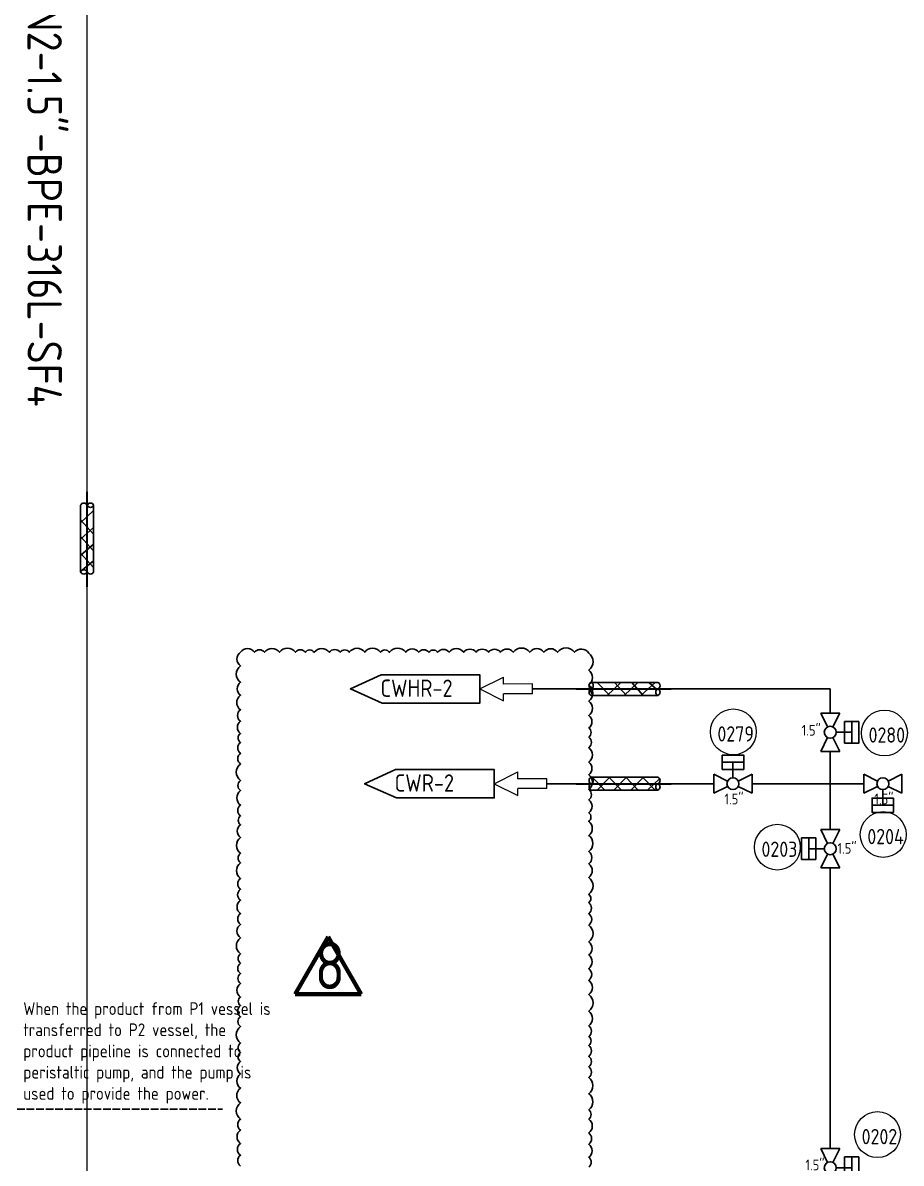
# Model space of a CAD drawing. Header units: millimetres. Extents: x -68339142 to 208, y -167 to 82456658.
# Drawn here: x -68334766 to -68334077, y 82448268 to 82449163 of the extents above; entities that cross this region are included whole.
import ezdxf

# ---------------------------------------------------------------- set-up
doc = ezdxf.new("R2010")
doc.units = ezdxf.units.MM
doc.header["$MEASUREMENT"] = 0
doc.linetypes.add('AM_ISO02W050', pattern=[7.5, 6, -1.5])
doc.layers.add('Modle', color=161, linetype='Continuous', lineweight=70)
doc.layers.add('冷冻水出', color=52, linetype='Continuous')
doc.layers.add('药液', color=210, linetype='Continuous')
doc.styles.get("Standard").update_dxf_attribs({"font": 'gbenor.shx', "bigfont": 'gbcbig.shx'})

# ---------------------------------------------------------------- blocks, each defined once
blk = doc.blocks.new('*U504')
at = {"color": 0}
for p, q in [((-5.625001017146591, 11.24999895703604), (5.624998982853411, 11.24999895703604)), ((-1.572236313827035, 3.144469550375107), (-5.625001017146591, 11.24999895703604)), ((5.624998982853411, 11.24999895703604), (1.572234279533859, 3.144469550375108)), ((-16.87500101714659, -6.328126042963964), (-16.87500101714659, 6.328123957036039)), ((-12.65625101714659, -6.328126042963963), (-12.65625101714659, 6.32812395703604)), ((-8.437501017146591, 6.328123957036041), (-8.437501017146587, -6.328126042963962)), ((-8.437501017146587, -6.328126042963962), (-16.87500101714659, -6.328126042963964)), ((-3.515626017146588, -1.042963959533433e-06), (-12.65625101714659, -1.042963961563059e-06)), ((-1.572236313827034, -3.144471636324853), (-5.625001017146586, -11.25000104296396)), ((5.624998982853416, -11.25000104296396), (1.57223427953386, -3.144471636324852)), ((-5.625001017146586, -11.25000104296396), (5.624998982853416, -11.25000104296396))]:
    blk.add_line(p, q, dxfattribs=at)
blk.add_lwpolyline([(-8.437501017146591, 6.328123957036041), (-8.437501017146591, 6.328123957036041), (-16.87500101714659, 6.328123957036039), (-16.87500101714659, 6.328123957036039)], close=True, dxfattribs=at)
at = {"color": 1, "linetype": 'ByBlock', "lineweight": 9}
blk.add_circle((-31.18186417567975, 0.8989626075455348), 13.5, dxfattribs=at)
at = {"color": 0}
blk.add_circle((-1.01714658740093e-06, -1.042963958752807e-06), 3.515625000000001, dxfattribs=at)
at = {"color": 1, "linetype": 'ByBlock', "lineweight": 9}
for tag, p, height, flags in [('YQJ_CODE', (-38.17892125437746, 3.308007089355396), 9, 2), ('YQJ_ITEMID', (12.30389252496513, -9.268028050291264), 5, 1), ('YQJ_CLASS_NAME', (12.34145168959367, -15.0460218663336), 5, 1), ('品牌', (13.51525420045436, -20.57112130539599), 5, 1), ('供电电源', (13.40854493904772, -26.41575940861708), 5, 1), ('控制方式', (13.72867290480644, -33.13547494261206), 5, 1), ('输出信号类型1', (14.1519754470537, -39.40720924178709), 5, 1), ('输出信号类型2', (13.98124049918988, -46.42557879951505), 5, 1)]:
    blk.add_attdef(tag, p, '', height=height, dxfattribs=dict(at, flags=flags))
for tag, p, height in [('YQJ_NO', (-40.54489489220049, -4.806441184833876), 9), ('尺寸', (4.241761262562116, -2.951056830529252), 6.3)]:
    blk.add_attdef(tag, p, '', height=height, dxfattribs=at)
blk = doc.blocks.new('*U508')
at = {"color": 0}
for p, q in [((-11.25000061545143, -5.625000213756273), (-11.25000061545143, 5.624999786243731)), ((-11.25000061545143, 5.624999786243731), (-3.144471208790494, 1.57223508292418)), ((11.24999938454858, 5.624999786243741), (3.144469977909467, 1.572235082924182)), ((11.24999938454858, -5.625000213756262), (11.24999938454858, 5.624999786243741)), ((-3.144471208790492, -1.572235510436714), (-11.25000061545143, -5.625000213756273)), ((-6.154514251899092e-07, -3.515625213756267), (-6.154514212352468e-07, -12.65625021375627)), ((3.144469977909468, -1.572235510436712), (11.24999938454858, -5.625000213756262)), ((-6.328125615451426, -8.437500213756271), (6.328124384548579, -8.437500213756266)), ((6.32812438454858, -12.65625021375627), (-6.328125615451424, -12.65625021375627)), ((6.328124384548579, -8.437500213756266), (6.328124384548582, -16.87500021375627)), ((6.328124384548582, -16.87500021375627), (-6.328125615451422, -16.87500021375627))]:
    blk.add_line(p, q, dxfattribs=at)
blk.add_lwpolyline([(-6.328125615451426, -8.437500213756271), (-6.328125615451426, -8.437500213756271), (-6.328125615451422, -16.87500021375627), (-6.328125615451422, -16.87500021375627)], close=True, dxfattribs=at)
blk.add_circle((-6.154514267109332e-07, -2.137562660209368e-07), 3.515625000000001, dxfattribs=at)
at = {"color": 1, "linetype": 'ByBlock', "lineweight": 9}
blk.add_circle((0.2054200516825002, -29.9565379640162), 13.5, dxfattribs=at)
for tag, p, height in [('尺寸', (-5.000005023933328, -12.16242752630979), 6.3), ('YQJ_NO', (-9.15761066483824, -35.66194175639561), 9)]:
    blk.add_attdef(tag, p, '', height=height, dxfattribs=at)
for tag, p, height, flags in [('YQJ_ITEMID', (12.30389252496513, -9.268028050291264), 5, 1), ('YQJ_CLASS_NAME', (12.34145168959367, -15.0460218663336), 5, 1), ('YQJ_CODE', (-6.791637027015211, -27.54749348220634), 9, 2), ('品牌', (13.51525420045436, -20.57112130539599), 5, 1), ('供电电源', (13.40854493904772, -26.41575940861708), 5, 1), ('控制方式', (13.72867290480644, -33.13547494261206), 5, 1), ('输出信号类型1', (14.1519754470537, -39.40720924178709), 5, 1), ('输出信号类型2', (13.98124049918988, -46.42557879951505), 5, 1)]:
    blk.add_attdef(tag, p, '', height=height, dxfattribs=dict(at, flags=flags))
blk = doc.blocks.new('*U249')
at = {"color": 0}
for p, q in [((5.624998347017251, 11.2500002921007), (-5.62500165298275, 11.25000008377708)), ((-5.62500165298275, 11.25000008377708), (-1.572236799567799, 3.144470752185673)), ((1.572233793793094, 3.144470810413895), (5.624998347017251, 11.2500002921007)), ((3.515623555340869, 2.530400215108632e-07), (12.65624855534087, 4.223029615910394e-07)), ((8.437498438158832, 6.328125344181605), (16.87499843815883, 6.328125500424319)), ((8.437498672522903, -6.328124655818396), (8.437498438158832, 6.328125344181605)), ((12.65624843815883, 6.328125422302962), (12.6562486725229, -6.328124577697039)), ((16.87499843815883, 6.328125500424319), (16.87499867252291, -6.328124499575682)), ((-5.625001236335512, -11.24999991622292), (-1.572236683111356, -3.144470434514286)), ((1.572233910249538, -3.144470376286064), (5.624998763664489, -11.2499997078993)), ((5.624998763664489, -11.2499997078993), (-5.625001236335512, -11.24999991622292))]:
    blk.add_line(p, q, dxfattribs=at)
blk.add_lwpolyline([(8.437498672522903, -6.328124655818396), (8.437498672522903, -6.328124655818396), (16.87499867252291, -6.328124499575682), (16.87499867252291, -6.328124499575682)], close=True, dxfattribs=at)
at = {"color": 1, "linetype": 'ByBlock', "lineweight": 9}
blk.add_circle((27.81943893707833, 19.50005053176395), 13.5, dxfattribs=at)
at = {"color": 0}
blk.add_circle((-1.444659130839521e-06, 1.879388907107954e-07), 3.515625000000001, dxfattribs=at)
at = {"color": 1, "linetype": 'ByBlock', "lineweight": 9}
for tag, p, height, flags in [('YQJ_CODE', (20.82238185838062, 21.90909501357381), 9, 2), ('YQJ_ITEMID', (12.30389252496513, -9.268028050291264), 5, 1), ('YQJ_CLASS_NAME', (12.34145168959367, -15.0460218663336), 5, 1), ('品牌', (13.51525420045436, -20.57112130539599), 5, 1), ('供电电源', (13.40854493904772, -26.41575940861708), 5, 1), ('控制方式', (13.72867290480644, -33.13547494261206), 5, 1), ('输出信号类型1', (14.1519754470537, -39.40720924178709), 5, 1), ('输出信号类型2', (13.98124049918988, -46.42557879951505), 5, 1)]:
    blk.add_attdef(tag, p, '', height=height, dxfattribs=dict(at, flags=flags))
for tag, p, height in [('YQJ_NO', (18.4564082205576, 13.79464673938454), 9), ('尺寸', (-14.64195822867944, -1.527425564293926), 6.3)]:
    blk.add_attdef(tag, p, '', height=height, dxfattribs=at)
blk = doc.blocks.new('保温')
at = {"ltscale": 0.1}
h = blk.add_hatch(dxfattribs=at)
h.set_pattern_fill('ANSI37', scale=2.234399999999999)
h.set_pattern_definition([(44.99999999999997, (-813.4420348629722, 754.6356316621168), (-5.016371069229228, 5.016371069229224), []), (135, (-813.4420348629722, 754.6356316621168), (-5.016371069229229, -5.016371069229224), [])])
h.paths.add_polyline_path([(40.0281178516377, 3.910200000015001), (-2.934541498689214e-11, 3.910200000015001, -0.6525360622096348), (-2.934541498689214e-11, 1.610711564126176e-11, 0.652536062208393), (-2.934541498689214e-11, -3.910199999979604), (40.0281178516377, -3.910199999979604, -0.652536062207818), (40.0281178516377, 1.610711564126176e-11, 0.6525360622075519)])
at = {"color": 7, "lineweight": 35}
blk.add_line((-8.915646761219492, 1.909583602355269e-13), (47.98137530246434, 1.909583602355269e-13), dxfattribs=at)
at = {"color": 7}
for p, q in [((-2.934541498689214e-11, 3.910200000005452), (40.0281178516377, 3.910200000005452)), ((-2.934541498689214e-11, -3.910199999992337), (40.0281178516377, -3.910199999992337))]:
    blk.add_line(p, q, dxfattribs=at)
for centre, start, end in [((0.8601914965108648, 1.955100000004413), 113.7482053907326, 246.2517946092674), ((0.8601914965108648, -1.955099999991298), 113.7482053907326, 246.2517946092674), ((-0.8601914965695556, 1.955100000004413), 293.7482053907326, 66.25179460926744), ((40.88830934817791, -1.955099999991298), 113.7482053907326, 246.2517946092674), ((39.16792635509749, 1.955100000004413), 293.748205391198, 66.25179460880196), ((39.16792635509749, -1.955099999991298), 293.7482053907326, 66.25179460926744)]:
    blk.add_arc(centre, 2.135964751742607, start, end, dxfattribs=at)
blk = doc.blocks.new('*U507')
at = {"color": 0}
for p, q in [((5.624998116646401, 11.2500004072861), (-5.62500188335359, 11.24999996859165)), ((-5.62500188335359, 11.24999996859165), (-1.572236863958416, 3.144470719990364)), ((1.572233729402475, 3.144470842609191), (5.624998116646401, 11.2500004072861)), ((3.515623555340854, 3.250309025481322e-07), (12.65624855534085, 6.814701447058632e-07)), ((8.43749880210648, -6.328124483040272), (8.43749830857522, 6.328125516959721)), ((8.43749830857522, 6.328125516959721), (16.87499830857522, 6.32812584598056)), ((12.65624830857522, 6.328125681470141), (12.65624880210648, -6.328124318529852)), ((16.87499830857522, 6.32812584598056), (16.87499880210648, -6.328124154019433)), ((-5.625001005964687, -11.25000003140833), (-1.572236618720762, -3.144470466709591)), ((1.572233974640129, -3.144470344090764), (5.624998994035304, -11.24999959271388)), ((5.624998994035304, -11.24999959271388), (-5.625001005964687, -11.25000003140833))]:
    blk.add_line(p, q, dxfattribs=at)
blk.add_lwpolyline([(8.43749880210648, -6.328124483040272), (8.43749880210648, -6.328124483040272), (16.87499880210648, -6.328124154019433), (16.87499880210648, -6.328124154019433)], close=True, dxfattribs=at)
at = {"color": 1, "linetype": 'ByBlock', "lineweight": 9}
blk.add_circle((31.90363526151694, -0.4136545403592393), 13.5, dxfattribs=at)
at = {"color": 0}
blk.add_circle((-1.44465914344237e-06, 1.879388863336203e-07), 3.515625, dxfattribs=at)
at = {"color": 1, "linetype": 'ByBlock', "lineweight": 9}
for tag, p, height, flags in [('YQJ_CODE', (24.90657818281922, 1.995389941450622), 9, 2), ('YQJ_ITEMID', (12.30389252496513, -9.268028050291264), 5, 1), ('YQJ_CLASS_NAME', (12.34145168959367, -15.0460218663336), 5, 1), ('品牌', (13.51525420045436, -20.57112130539599), 5, 1), ('供电电源', (13.40854493904772, -26.41575940861708), 5, 1), ('控制方式', (13.72867290480644, -33.13547494261206), 5, 1), ('输出信号类型1', (14.1519754470537, -39.40720924178709), 5, 1), ('输出信号类型2', (13.98124049918988, -46.42557879951505), 5, 1)]:
    blk.add_attdef(tag, p, '', height=height, dxfattribs=dict(at, flags=flags))
for tag, p, height in [('尺寸', (-16.84864791576565, -1.950905511597059), 6.3), ('YQJ_NO', (22.5406045449962, -6.11905833273865), 9)]:
    blk.add_attdef(tag, p, '', height=height, dxfattribs=at)
blk = doc.blocks.new('*U503')
at = {"color": 0}
for p, q in [((-6.328127001872047, 8.437499242092862), (-6.328127157389817, 16.87499924209286)), ((-6.328127157389817, 16.87499924209286), (6.328122842610183, 16.87499947536952)), ((-6.328127079630932, 12.65624924209286), (6.328122920369068, 12.65624947536952)), ((6.328122998127953, 8.437499475369519), (-6.328127001872047, 8.437499242092862)), ((-1.911153347379865e-06, 3.515624358731191), (-2.079630932465969e-06, 12.65624935873119)), ((-3.144472468694195, 1.572234597453586), (-11.25000195003279, 5.624999151374163)), ((-11.25000195003279, 5.624999151374163), (-11.25000174267576, -5.625000848625837)), ((3.144468718005763, 1.572234713369688), (11.24999804996721, 5.624999566088219)), ((11.24999804996721, 5.624999566088219), (11.24999825732424, -5.625000433911781)), ((-11.25000174267576, -5.625000848625837), (-3.144472410736144, -1.572235995907307)), ((11.24999825732424, -5.625000433911781), (3.144468775963814, -1.572235879991205))]:
    blk.add_line(p, q, dxfattribs=at)
blk.add_lwpolyline([(6.328122998127953, 8.437499475369519), (6.328122998127953, 8.437499475369519), (6.328122842610183, 16.87499947536952), (6.328122842610183, 16.87499947536952)], close=True, dxfattribs=at)
at = {"color": 1, "linetype": 'ByBlock', "lineweight": 9}
blk.add_circle((0.2054200516825002, 30.51611819885856), 13.5, dxfattribs=at)
at = {"color": 0}
blk.add_circle((-1.846354276192901e-06, -6.412688094066486e-07), 3.515625, dxfattribs=at)
at = {"color": 1, "linetype": 'ByBlock', "lineweight": 9}
for tag, p, height, flags in [('YQJ_CODE', (-6.791637027015211, 32.92516268066841), 9, 2), ('YQJ_ITEMID', (12.30389252496513, -9.268028050291264), 5, 1), ('YQJ_CLASS_NAME', (12.34145168959367, -15.0460218663336), 5, 1), ('品牌', (13.51525420045436, -20.57112130539599), 5, 1), ('供电电源', (13.40854493904772, -26.41575940861708), 5, 1), ('控制方式', (13.72867290480644, -33.13547494261206), 5, 1), ('输出信号类型1', (14.1519754470537, -39.40720924178709), 5, 1), ('输出信号类型2', (13.98124049918988, -46.42557879951505), 5, 1)]:
    blk.add_attdef(tag, p, '', height=height, dxfattribs=dict(at, flags=flags))
for tag, p, height in [('YQJ_NO', (-9.15761066483824, 24.81071440647914), 9), ('尺寸', (-5.000005023933328, -12.16242752630979), 6.3)]:
    blk.add_attdef(tag, p, '', height=height, dxfattribs=at)
blk = doc.blocks.new('LINK_01')
at = {"color": 4}
blk.add_lwpolyline([(-155.1963151693344, 22.17599999904633), (-203.5289874076843, 0), (-153.4095621556044, -22.17600002884865), (0, -22.17600002884865), (0, 0), (0, 22.17599999904633), (-155.1963151693344, 22.17599999904633)], dxfattribs=at)
blk.add_attdef('ID', (-156.2860819548368, -12.39934265613556), '', height=27.2, dxfattribs=at)
blk = doc.blocks.new('Outlet_v1')
at = {"lineweight": 0}
for p, q in [((-82.58236396312714, -0.059980109333992), (-45.56606140732765, 18.48178987205029)), ((-45.55824129283428, 7.714886292815208), (-45.56606140732765, 18.48178987205029)), ((-0.005627408623695374, 7.747971475124359), (-45.55824129283428, 7.714886292815208)), ((0.00562739372253418, -7.747971460223198), (-0.005627408623695374, 7.747971475124359)), ((-82.58236396312714, -0.059980109333992), (-45.53916643559933, -18.54796020686626)), ((0.00562739372253418, -7.747971460223198), (-45.54698649048805, -7.781056627631187)), ((-45.53916643559933, -18.54796020686626), (-45.54698649048805, -7.781056627631187))]:
    blk.add_line(p, q, dxfattribs=at)

msp = doc.modelspace()

# ---------------------------------------------------------------- linework, layer by layer
at = {"color": 4, "linetype": 'AM_ISO02W050'}
msp.add_line((-68334770.7471709, 82448310.61077222), (-68334609.44075911, 82448310.61077222), dxfattribs=at)
msp.add_lwpolyline([(-68334321.96285728, 82448265.17592832, 0.52056705), (-68334321.96285728, 82448272.74838436, 0.52056705), (-68334321.96285728, 82448282.99588947, 0.52056705), (-68334321.96285728, 82448291.87677573, 0.52056705), (-68334321.96285728, 82448302.80850582, 0.52056705), (-68334321.96285728, 82448309.9565511, 0.52056705), (-68334321.96285728, 82448322.6872456, 0.52056705), (-68334321.96285728, 82448335.29484878, 0.52056705), (-68334321.96285728, 82448343.77289072, 0.52056705), (-68334321.96285728, 82448352.01207444, 0.52056705), (-68334321.96285728, 82448360.55094995, 0.52056705), (-68334321.96285728, 82448367.66766289, 0.52056705), (-68334321.96285728, 82448375.94265501, 0.52056705), (-68334321.96285728, 82448387.43287383, 0.52056705), (-68334321.96285728, 82448400.44210058, 0.52056705), (-68334321.96285728, 82448411.70098911, 0.52056705), (-68334321.96285728, 82448420.89397798, 0.52056705), (-68334321.96285728, 82448431.59030865, 0.52056705), (-68334321.96285728, 82448441.79040834, 0.52056705), (-68334321.96285728, 82448454.97664246, 0.52056705), (-68334321.96285728, 82448464.09760766, 0.52056705), (-68334321.96285728, 82448472.58093946, 0.52056705), (-68334321.96285728, 82448479.27303822, 0.52056705), (-68334321.96285728, 82448492.39518347, 0.52056705), (-68334321.96285728, 82448503.22498174, 0.52056705), (-68334321.96285728, 82448512.77422336, 0.52056705), (-68334321.96285728, 82448525.46565071, 0.52056705), (-68334321.96285728, 82448536.34651662, 0.52056705), (-68334321.96285728, 82448543.25794174, 0.52056705), (-68334321.96285728, 82448553.27187851, 0.52056705), (-68334321.96285728, 82448561.41950671, 0.52056705), (-68334321.96285728, 82448573.10138178, 0.52056705), (-68334321.96285728, 82448582.93709047, 0.52056705), (-68334321.96285728, 82448594.35589597, 0.52056705), (-68334321.96285728, 82448602.61461155, 0.52056705), (-68334321.96285728, 82448609.74882178, 0.52056705), (-68334321.96285728, 82448619.57883368, 0.52056705), (-68334321.96285728, 82448630.8255148, 0.52056705), (-68334321.96285728, 82448643.56597522, 0.52056705), (-68334321.96285728, 82448655.16443302, 0.52056705), (-68334321.96285728, 82448668.46175452, 0.52056705), (-68334333.12679914, 82448669.1410289, 0.52056705), (-68334346.35820064, 82448669.1410289, 0.52056705), (-68334357.15727696, 82448669.1410289, 0.52056705), (-68334368.29551563, 82448669.1410289, 0.52056705), (-68334381.2384155, 82448669.1410289, 0.52056705), (-68334391.11786738, 82448669.1410289, 0.52056705), (-68334400.68562356, 82448669.1410289, 0.52056705), (-68334410.38033673, 82448669.1410289, 0.52056705), (-68334420.05836646, 82448669.1410289, 0.52056705), (-68334431.54227813, 82448669.1410289, 0.52056705), (-68334440.46283844, 82448669.1410289, 0.52056705), (-68334447.47802648, 82448669.1410289, 0.52056705), (-68334455.42240141, 82448669.1410289, 0.52056705), (-68334465.65281616, 82448669.1410289, 0.52056705), (-68334478.3330534, 82448669.1410289, 0.52056705), (-68334485.4904577, 82448669.1410289, 0.52056705), (-68334497.82197009, 82448669.1410289, 0.52056705), (-68334509.89041293, 82448669.1410289, 0.52056705), (-68334517.0728424, 82448669.1410289, 0.52056705), (-68334525.63613272, 82448669.1410289, 0.52056705), (-68334537.46225859, 82448669.1410289, 0.52056705), (-68334544.5594397, 82448669.1410289, 0.52056705), (-68334552.17299399, 82448669.1410289, 0.52056705), (-68334564.72647767, 82448669.1410289, 0.52056705), (-68334576.55809689, 82448669.1410289, 0.52056705), (-68334584.23492621, 82448669.1410289, 0.52056705), (-68334595.32882886, 82448669.1410289, 0.52056705), (-68334595.32882886, 82448658.53340538, 0.52056705), (-68334595.32882886, 82448645.59477809, 0.52056705), (-68334595.32882886, 82448635.42356926, 0.52056705), (-68334595.32882886, 82448624.04423435, 0.52056705), (-68334595.32882886, 82448615.0890864, 0.52056705), (-68334595.32882886, 82448605.55022107, 0.52056705), (-68334595.32882886, 82448598.42882861, 0.52056705), (-68334595.32882886, 82448589.8590277, 0.52056705), (-68334595.32882886, 82448581.48149338, 0.52056705), (-68334595.32882886, 82448568.54327302, 0.52056705), (-68334595.32882886, 82448560.56492081, 0.52056705), (-68334595.32882886, 82448549.22729455, 0.52056705), (-68334595.32882886, 82448540.67702548, 0.52056705), (-68334595.32882886, 82448533.82907887, 0.52056705), (-68334595.32882886, 82448523.76855049, 0.52056705), (-68334595.32882886, 82448511.40204354, 0.52056705), (-68334595.32882886, 82448503.8959144, 0.52056705), (-68334595.32882886, 82448491.64415704, 0.52056705), (-68334595.32882886, 82448483.13580006, 0.52056705), (-68334595.32882886, 82448474.5027241, 0.52056705), (-68334595.32882886, 82448464.05135535, 0.52056705), (-68334595.32882886, 82448455.59671094, 0.52056705), (-68334595.32882886, 82448444.9679279, 0.52056705), (-68334595.32882886, 82448432.4244136, 0.52056705), (-68334595.32882886, 82448425.23588042, 0.52056705), (-68334595.32882886, 82448416.91734856, 0.52056705), (-68334595.32882886, 82448409.21915628, 0.52056705), (-68334595.32882886, 82448398.53116734, 0.52056705), (-68334595.32882886, 82448391.84334119, 0.52056705), (-68334595.32882886, 82448383.13071364, 0.52056705), (-68334595.32882886, 82448375.36049767, 0.52056705), (-68334595.32882886, 82448362.44038495, 0.52056705), (-68334595.32882886, 82448355.09274861, 0.52056705), (-68334595.32882886, 82448347.86169298, 0.52056705), (-68334595.32882886, 82448338.16881092, 0.52056705), (-68334595.32882886, 82448327.03219989, 0.52056705), (-68334595.32882886, 82448315.54442255, 0.52056705), (-68334595.32882886, 82448302.66317007, 0.52056705), (-68334595.32882886, 82448294.11798742, 0.52056705), (-68334595.32882886, 82448283.65074904, 0.52056705), (-68334595.32882886, 82448274.36783229, 0.52056705), (-68334595.32882886, 82448265.91908813, 0.52056705)], format="xyb")
at = {"layer": 'Modle'}
for p, q in [((-68334552.5061495, 82448400.82569101), (-68334526.58461535, 82448445.72310516)), ((-68334500.66308121, 82448400.82569101), (-68334526.58461535, 82448445.72310516)), ((-68334552.5061495, 82448400.82569101), (-68334500.66308121, 82448400.82569101))]:
    msp.add_line(p, q, dxfattribs=at)
at = {"layer": '冷冻水出'}
for p, q in [((-68334143.44259399, 82448640.41169088), (-68334366.01464252, 82448640.411691)), ((-68334143.44259399, 82448640.41169088), (-68334132.27806467, 82448640.41169089)), ((-68334132.27806467, 82448621.36450718), (-68334132.27806467, 82448640.41169088)), ((-68334132.27806467, 82448566.04553305), (-68334132.27806467, 82448591.3807375)), ((-68334223.70166837, 82448566.03107095), (-68334354.8501132, 82448566.03107095)), ((-68334105.99231829, 82448566.03107095), (-68334193.71789868, 82448566.03107095)), ((-68334132.27806467, 82448529.96654862), (-68334132.27806467, 82448566.03107095)), ((-68334132.27806467, 82448279.60210197), (-68334132.27806467, 82448499.98277894))]:
    msp.add_line(p, q, dxfattribs=at)
at = {"layer": '药液', "color": 6, "lineweight": 9}
msp.add_line((-68334715.73504989, 82448168.1714184), (-68334715.73504989, 82449202.39254516), dxfattribs=at)

# ---------------------------------------------------------------- block references
at = {"xscale": 1.3086931055, "yscale": 1.3086931055, "zscale": 1.3086931055, "rotation": 90}
msp.add_blockref('保温', (-68334715.73504989, 82448732.24162522), dxfattribs=at)
at = {"xscale": 0.5, "yscale": 0.5}
for p, values in [((-68334407.3058245, 82448640.38170093), {'ID': 'CWHR-2'}), ((-68334396.14129518, 82448566.0010809), {'ID': 'CWR-2'})]:
    msp.add_blockref('LINK_01', p, dxfattribs=at).add_auto_attribs(values)
for p in [(-68334366.01464252, 82448640.411691), (-68334354.8501132, 82448566.03107095)]:
    msp.add_blockref('Outlet_v1', p, dxfattribs=at)
at = {"xscale": 1.3086931055, "yscale": 1.3086931055, "zscale": 1.3086931055}
for p in [(-68334320.02772185, 82448640.41283232), (-68334320.02772188, 82448566.031071)]:
    msp.add_blockref('保温', p, dxfattribs=at)
ref = msp.add_blockref('*U503', (-68334208.70978107, 82448566.03107095), dxfattribs=dict(xscale=1.332611986045726, yscale=1.332611986045726, zscale=1.332611986045726))
ref.add_attrib('YQJ_NO', '0279', (-68334220.91332278, 82448599.09412631), dxfattribs={"color": 1, "linetype": 'ByBlock', "lineweight": 9, "height": 11.99350787441152})
ref.add_attrib('尺寸', '1.5"', (-68334215.37284769, 82448549.82327424), dxfattribs={"color": 1, "linetype": 'ByBlock', "lineweight": 9, "height": 8.395455512088068})
ref = msp.add_blockref('*U507', (-68334132.27806331, 82448606.3726221), dxfattribs=dict(xscale=1.332611986045726, yscale=1.332611986045726, zscale=1.332611986045726))
ref.add_attrib('YQJ_NO', '0280', (-68334102.24018349, 82448598.2182916), dxfattribs={"color": 1, "linetype": 'ByBlock', "lineweight": 9, "height": 11.99350787441152})
ref.add_attrib('尺寸', '1.5"', (-68334154.73077346, 82448603.77282202), dxfattribs={"color": 1, "linetype": 'ByBlock', "lineweight": 9, "height": 8.395455512088066})
ref = msp.add_blockref('*U508', (-68334091.00043261, 82448566.03107095), dxfattribs=dict(xscale=1.332611986045726, yscale=1.332611986045726, zscale=1.332611986045726))
ref.add_attrib('YQJ_NO', '0204', (-68334103.2039743, 82448518.50753987), dxfattribs={"color": 1, "linetype": 'ByBlock', "lineweight": 9, "height": 11.99350787441152})
ref.add_attrib('尺寸', '1.5"', (-68334097.66349924, 82448549.82327424), dxfattribs={"color": 1, "linetype": 'ByBlock', "lineweight": 9, "height": 8.395455512088068})
ref = msp.add_blockref('*U504', (-68334132.27806334, 82448514.97466516), dxfattribs=dict(xscale=1.332611986045726, yscale=1.332611986045726, zscale=1.332611986045726))
ref.add_attrib('YQJ_NO', '0203', (-68334186.30867623, 82448508.56954402), dxfattribs={"color": 1, "linetype": 'ByBlock', "lineweight": 9, "height": 11.99350787441152})
ref.add_attrib('尺寸', '1.5"', (-68334126.62544145, 82448511.04205146), dxfattribs={"color": 1, "linetype": 'ByBlock', "lineweight": 9, "height": 8.395455512088068})
at = {"color": 7, "linetype": 'ByBlock'}
ref = msp.add_blockref('*U249', (-68334132.27806467, 82448264.61021687), dxfattribs=dict(at, xscale=1.332611986045726, yscale=1.332611986045726, zscale=1.332611986045726))
ref.add_attrib('YQJ_NO', '0202', (-68334107.68283385, 82448282.99312846), dxfattribs={"color": 1, "linetype": 'ByBlock', "lineweight": 9, "height": 11.99350787441153})
ref.add_attrib('尺寸', '1.5"', (-68334151.7901137, 82448262.57475126), dxfattribs={"color": 1, "linetype": 'ByBlock', "lineweight": 9, "height": 8.395455512088068})

# ---------------------------------------------------------------- texts
at = {"color": 3, "insert": (-68334749.10665455, 82449102.47388725), "char_height": 26.99268000000001, "attachment_point": 5, "rotation": 270}
msp.add_mtext('CIP/PS/CA/N2-1.5"-BPE-316L-SF4', dxfattribs=at)
at = {"color": 4, "insert": (-68334765.87498896, 82448394.47715358), "char_height": 9.982500000000002, "width": 201.0039376038977, "attachment_point": 1}
msp.add_mtext('When the product from P1 vessel is transferred to P2 vessel, the product pipeline is connected to peristaltic pump, and the pump is used to provide the power.', dxfattribs=at)
at = {"layer": 'Modle'}
msp.add_text('8', height=37.2908019338007, dxfattribs=at).set_placement((-68334537.18456934, 82448404.67714854))

doc.saveas('drawing.dxf')
